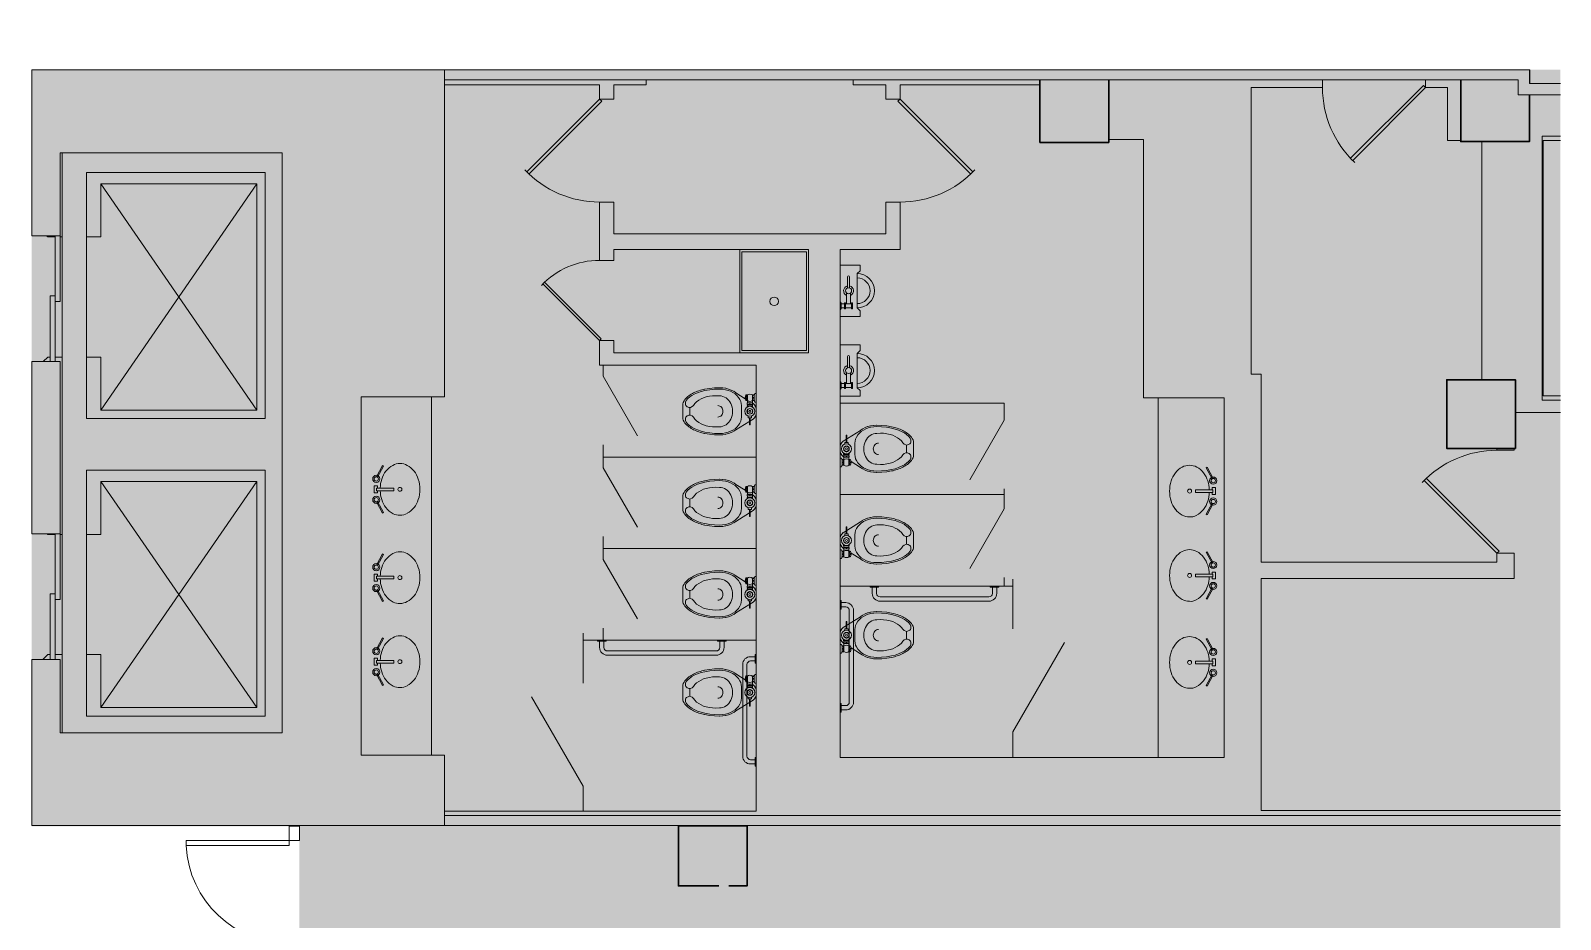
# Model space of a CAD drawing. Header units: inches. Extents: x 41 to 2397, y -2183 to 132.
# Drawn here: x 1855 to 2390, y -1649 to -1338 of the extents above; entities that cross this region are included whole.
import ezdxf

# ---------------------------------------------------------------- set-up
doc = ezdxf.new("R2010")
doc.units = ezdxf.units.IN
doc.header["$MEASUREMENT"] = 0
for name, color, linetype, lineweight in [('8260 Willow Oaks_dwg _2_', 8, 'Continuous', 9), ('A-COLS', 52, 'Continuous', 13), ('A-DETL-GENF', 92, 'Continuous', 9), ('A-DOOR', 31, 'Continuous', 9), ('A-DOOR-FRAM', 31, 'Continuous', 9), ('A-WALL', 113, 'Continuous', 13), ('A-WALL-PATT', 111, 'Continuous', 13), ('I-WALL', 2, 'Continuous', 9), ('LEVEL 07 BB', 250, 'Continuous', 9)]:
    doc.layers.add(name, color=color, linetype=linetype, lineweight=lineweight)

# ---------------------------------------------------------------- blocks, each defined once
blk = doc.blocks.new('Single-Flush - 36_ x 84_-2419494-New Construction - Partition Plan')
at = {"layer": 'A-DOOR', "color": 7, "lineweight": 20}
for p, q in [((16.25, 1.75), (16.25, 37.77)), ((18, 37.77), (16.25, 37.77)), ((18, 1.75), (18, 37.77)), ((18, 1.75), (16.25, 1.75))]:
    blk.add_line(p, q, dxfattribs=at)
at = {"layer": 'A-DOOR'}
blk.add_arc((18, 1.75), 36.07, 92.7812, 180, dxfattribs=at)
blk = doc.blocks.new('Walls 2 - Walls 1-2578234-New Construction - Partition Plan')
at = {"layer": 'A-WALL'}
h = blk.add_hatch(color=8, dxfattribs=at)
h.paths.add_polyline_path([(127.14, -1616.28), (271.41, -1616.28), (271.41, -1591.63), (242.28, -1591.63), (242.28, -1466.5), (271.41, -1466.5), (271.41, -1352.13), (127.14, -1352.13), (127.14, -1410.13), (137.14, -1410.13), (137.14, -1381.17), (214.64, -1381.17), (214.64, -1583.92), (137.14, -1583.92), (137.14, -1558.28), (127.14, -1558.28), (127.14, -1583.92)], flags=0)
h.paths.add_polyline_path([(137.14, -1514.28), (137.14, -1454.13), (127.14, -1454.13), (127.14, -1514.28), (127.64, -1514.28)], flags=0)
at = {"layer": 'A-WALL', "color": 7, "lineweight": 20}
for p, q in [((127.14, -1352.13), (127.14, -1410.13)), ((271.41, -1352.13), (127.14, -1352.13)), ((271.41, -1466.5), (271.41, -1352.13)), ((137.14, -1410.13), (137.14, -1381.17)), ((137.14, -1381.17), (214.64, -1381.17)), ((214.64, -1381.17), (214.64, -1583.92)), ((127.14, -1410.13), (137.14, -1410.13)), ((127.14, -1454.13), (127.14, -1514.28)), ((137.14, -1454.13), (127.14, -1454.13)), ((137.14, -1514.28), (137.14, -1454.13)), ((242.28, -1591.63), (242.28, -1466.5)), ((242.28, -1466.5), (271.41, -1466.5)), ((127.14, -1514.28), (137.14, -1514.28)), ((137.14, -1558.28), (127.14, -1558.28)), ((127.14, -1558.28), (127.14, -1616.28)), ((137.14, -1583.92), (137.14, -1558.28)), ((214.64, -1583.92), (137.14, -1583.92)), ((271.41, -1591.63), (242.28, -1591.63)), ((271.41, -1616.28), (271.41, -1591.63)), ((127.14, -1616.28), (271.41, -1616.28))]:
    blk.add_line(p, q, dxfattribs=at)
blk = doc.blocks.new('Sliding-2 panel - No Glass - 60_ x 84_ 2-2578987-New Construction - Partition Plan')
at = {"layer": 'A-DOOR', "lineweight": 13}
for points in [[(-22, 8.25), (1, 8.25), (1, 10), (-22, 10)], [(-1, 8.25), (-1, 6.5), (22, 6.5), (22, 8.25)]]:
    blk.add_hatch(color=8, dxfattribs=at).paths.add_polyline_path(points, flags=0)
at = {"layer": 'A-DOOR', "color": 7, "lineweight": 20}
for p, q in [((1, 10), (-22, 10)), ((-22, 10), (-22, 8.25)), ((-22, 8.25), (1, 8.25)), ((22, 8.25), (-1, 8.25)), ((-1, 8.25), (-1, 6.5)), ((-1, 6.5), (22, 6.5)), ((1, 8.25), (1, 10)), ((22, 6.5), (22, 8.25))]:
    blk.add_line(p, q, dxfattribs=at)
at = {"layer": 'A-DOOR-FRAM', "color": 7, "lineweight": 20}
for p, q in [((-22, 10), (-22, 8.25)), ((-22, 10), (-20, 10)), ((-22, 8.25), (-20, 8.25)), ((-1, 10), (1, 10)), ((-1, 8.25), (-1, 6.5)), ((-1, 8.25), (1, 8.25)), ((-1, 8.25), (1, 8.25)), ((-1, 6.5), (1, 6.5)), ((1, 10), (1, 8.25)), ((20, 8.25), (22, 8.25)), ((20, 6.5), (22, 6.5)), ((22, 8.25), (22, 6.5))]:
    blk.add_line(p, q, dxfattribs=at)
blk = doc.blocks.new('8260 Willow Oaks_dwg_8260_7th Floor_ARCH_BB_dwg_TOILET-1PLN-2427408-07 DEMO-2439549-New Construction - Partition Plan')
at = {"layer": 'LEVEL 07 BB'}
for p, q in [((1.12, 5.63), (0.66, 5.63)), ((1.27, 5.52), (1.27, 5)), ((3.37, 5.52), (3.37, 5)), ((3.69, 5.63), (3.49, 5.63)), ((8.77, 7.43), (7.96, 7.03)), ((9.65, 7.77), (8.81, 7.45)), ((10.68, 8.04), (9.7, 7.78)), ((11.74, 8.2), (10.73, 8.05)), ((12.79, 8.26), (11.78, 8.2)), ((14.56, 8.2), (12.83, 8.26)), ((16.3, 8.03), (14.6, 8.2)), ((18.03, 7.73), (16.33, 8.02)), ((0, 0.36), (0, -0.36)), ((1.38, 3.76), (0.63, 3.76)), ((1.12, 3.88), (0.66, 3.88)), ((1.12, 4.88), (0.75, 4.88)), ((1.12, 4.63), (0.75, 4.63)), ((1.27, 2.79), (1.14, 2.71)), ((1.27, 4.51), (1.27, 3.99)), ((1.38, 2.44), (1.38, 1.92)), ((2.25, 2.44), (2.25, 2.92)), ((3.6, 3.76), (3.11, 3.76)), ((3.11, 2.44), (3.11, 1.92)), ((3.37, 4.51), (3.37, 3.99)), ((3.86, 4.88), (3.49, 4.88)), ((3.86, 4.63), (3.49, 4.63)), ((3.69, 3.88), (3.49, 3.88)), ((23.27, 1.34), (23.27, -1.34)), ((25.69, 2), (25.69, -2)), ((2.13, -4.63), (2.13, -2.38)), ((2.36, -4.63), (2.36, -2.38)), ((8.77, -7.43), (7.96, -7.03)), ((9.65, -7.77), (8.81, -7.45)), ((10.68, -8.04), (9.7, -7.78)), ((11.74, -8.2), (10.73, -8.05)), ((12.79, -8.26), (11.78, -8.2)), ((14.56, -8.2), (12.83, -8.26)), ((16.3, -8.03), (14.6, -8.2)), ((18.03, -7.73), (16.33, -8.02))]:
    blk.add_line(p, q, dxfattribs=at)
at = {"layer": 'LEVEL 07 BB', "flags": 128}
for points in [[(0.49, 3.24), (0, 3.24), (0, 6.27), (0.49, 6.27)], [(1.38, 2.92), (1.38, 5.75), (0.63, 5.75)], [(3.6, 5.75), (3.11, 5.75), (3.11, 2.92)], [(7.9, 6.99), (7.15, 6.47), (3.84, 4.4)], [(3.23, 1.46), (3.23, 1.92), (1.27, 1.92), (1.27, 1.46)], [(13.4, -2), (13.05, -1.97), (12.73, -1.86), (12.42, -1.66), (12.16, -1.43), (11.93, -1.11), (11.78, -0.79), (11.67, -0.39), (11.64, -0.01), (11.67, 0.39), (11.78, 0.76), (11.93, 1.11), (12.16, 1.43), (12.42, 1.66), (12.73, 1.86), (13.05, 1.97), (13.4, 2)], [(7.9, -6.99), (7.15, -6.47), (1.14, -2.71)], [(2.85, -1.63), (2.85, -2.26), (1.64, -2.26), (1.64, -1.63)]]:
    blk.add_lwpolyline(points, dxfattribs=at)
for points in [[(20.83, 3.36), (20.11, 3.88), (19.27, 4.34), (18.41, 4.74), (17.48, 5.03), (16.39, 5.26), (15.24, 5.43), (14.11, 5.46), (12.82, 5.4), (12.24, 5.37), (11.67, 5.23), (11.12, 5), (10.57, 4.68), (10.08, 4.28), (9.62, 3.82), (9.22, 3.3), (8.9, 2.72), (8.64, 2.12), (8.47, 1.43), (8.32, 0.71), (8.3, -0.01), (8.32, -0.71), (8.47, -1.43), (8.64, -2.12), (8.9, -2.72), (9.22, -3.3), (9.62, -3.82), (10.08, -4.28), (10.57, -4.68), (11.12, -5), (11.67, -5.23), (12.24, -5.37), (12.82, -5.4), (14.11, -5.46), (15.24, -5.43), (16.39, -5.26), (17.48, -5.03), (18.41, -4.74), (19.27, -4.34), (20.11, -3.88), (20.83, -3.36), (21.43, -2.75), (21.98, -2.06), (22.41, -1.63), (22.96, -1.4), (23.27, -1.34), (23.56, -1.37), (23.85, -1.48), (24.14, -1.63), (24.37, -1.8), (24.57, -2.03), (24.69, -2.32), (24.77, -2.61), (24.77, -3.21), (24.54, -3.79), (23.94, -4.45), (23.25, -5.03), (22.5, -5.55), (21.72, -5.98), (20.48, -6.5), (19.24, -6.93), (17.95, -7.25), (16.25, -7.54), (14.55, -7.71), (12.82, -7.77), (11.81, -7.71), (10.8, -7.57), (9.82, -7.31), (8.99, -6.99), (8.18, -6.59), (7.43, -6.07), (6.77, -5.49), (6.22, -4.86), (5.73, -4.11), (5.44, -3.44), (5.27, -2.72), (5.19, -2), (5.19, 2), (5.27, 2.72), (5.44, 3.44), (5.73, 4.11), (6.22, 4.86), (6.77, 5.49), (7.43, 6.07), (8.18, 6.58), (8.99, 6.99), (9.82, 7.31), (10.8, 7.56), (11.81, 7.71), (12.82, 7.77), (14.55, 7.71), (16.25, 7.54), (17.95, 7.25), (19.24, 6.93), (20.48, 6.5), (21.72, 5.98), (22.5, 5.55), (23.25, 5.03), (23.94, 4.45), (24.54, 3.79), (24.77, 3.21), (24.77, 2.61), (24.69, 2.32), (24.57, 2.03), (24.37, 1.8), (24.14, 1.6), (23.85, 1.48), (23.56, 1.37), (23.27, 1.34), (22.96, 1.37), (22.41, 1.63), (21.98, 2.06), (21.43, 2.75)], [(1.27, 2.92), (1.27, 2.44), (3.23, 2.44), (3.23, 2.92)], [(3.11, 0.5), (3.11, -0.5), (2.25, -0.99), (1.38, -0.5), (1.38, 0.5), (2.25, 0.99)]]:
    blk.add_lwpolyline(points, close=True, dxfattribs=at)
at = {"layer": 'LEVEL 07 BB'}
for radius in [1.75, 1, 1, 0.342]:
    blk.add_circle((2.25, 0), radius, dxfattribs=at)
for centre, radius, start, end in [((-3.87, 4.75), 4.63, 340.9518, 19.1816), ((1.13, 5.5), 0.125, 8.121, 94.6236), ((2.25, 4.37), 1.62, 57.9207, 122.2727), ((3.49, 5.5), 0.125, 92.3462, 171.0544), ((1.74, 4.75), 2.12, 331.9954, 28.2508), ((14.84, -8.19), 16.24, 64.1556, 78.6488), ((17.89, -1.9), 9.25, 40.5133, 64.1928), ((3, 0.36), 3, 128.3918, 180), ((1.13, 5), 0.125, 264.6277, 0.3866), ((1.13, 4.5), 0.125, 4.5047, 94.9351), ((1.13, 4), 0.125, 264.9947, 356.2535), ((2.25, 5.12), 1.63, 237.5335, 302.2725), ((3.49, 5), 0.125, 179.5735, 267.2724), ((3.49, 4.5), 0.125, 92.5048, 175.033), ((3.49, 4), 0.125, 184.1317, 267.4594), ((22.46, 2), 3.24, 0.0542, 40.5871), ((3, -0.36), 3, 180, 231.6082), ((2, -2.38), 0.125, 1.3115, 95.9347), ((2.25, -4.63), 0.125, 179.869, 0.1386), ((2.5, -2.38), 0.125, 87.1853, 178.7499), ((17.89, 1.9), 9.25, 295.8096, 319.4909), ((22.46, -2), 3.24, 319.4248, 359.9615), ((14.84, 8.19), 16.24, 281.3518, 295.8458)]:
    blk.add_arc(centre, radius, start, end, dxfattribs=at)
blk = doc.blocks.new('8260 Willow Oaks_dwg_8260_7th Floor_ARCH_BB_dwg_GRAB BARS-2427409-07 DEMO-2439550-New Construction - Partition Plan')
at = {"layer": 'LEVEL 07 BB'}
for p, q in [((-54.75, 0.125), (-54.75, -2)), ((-53.25, 0.125), (-53.25, -2)), ((-12.75, -2), (-12.75, 0.125)), ((-11.25, -2), (-11.25, 0.125)), ((-52, -3.25), (-14, -3.25)), ((-52, -4.75), (-14, -4.75)), ((-0.375, -5.25), (-2, -5.25)), ((-4.75, -8), (-4.75, -40)), ((-3.25, -8), (-3.25, -40)), ((-0.375, -6.75), (-2, -6.75)), ((-2, -41.25), (-0.375, -41.25)), ((-2, -42.75), (-0.375, -42.75))]:
    blk.add_line(p, q, dxfattribs=at)
at = {"layer": 'LEVEL 07 BB', "flags": 128}
for points in [[(-52.5, 0.5), (-55.5, 0.5), (-55.5, 0.125), (-52.5, 0.125)], [(-13.5, 0.5), (-10.5, 0.5), (-10.5, 0.125), (-13.5, 0.125)], [(0, -4.5), (0, -7.5), (-0.375, -7.5), (-0.375, -4.5)], [(0, -43.5), (0, -40.5), (-0.375, -40.5), (-0.375, -43.5)]]:
    blk.add_lwpolyline(points, close=True, dxfattribs=at)
at = {"layer": 'LEVEL 07 BB'}
for centre, radius, start, end in [((-52, -2), 2.75, 180, 270), ((-52, -2), 1.25, 180, 270), ((-14, -2), 2.75, 270, 0), ((-14, -2), 1.25, 270, 0), ((-2, -8), 2.75, 90, 180), ((-2, -8), 1.25, 90, 180), ((-2, -40), 2.75, 180, 270), ((-2, -40), 1.25, 180, 270)]:
    blk.add_arc(centre, radius, start, end, dxfattribs=at)
blk = doc.blocks.new('8260 Willow Oaks_dwg_8260_7th Floor_ARCH_BB_dwg_DR-45-2427411-07 DEMO-2439552-New Construction - Partition Plan')
at = {"layer": 'LEVEL 07 BB', "flags": 128}
blk.add_lwpolyline([(0.707, 0.707), (0, 0), (0.021, -0.021), (0.728, 0.686)], dxfattribs=at)
at = {"layer": 'LEVEL 07 BB'}
blk.add_arc((0, 0), 1, 360, 46.5604, dxfattribs=at)
blk = doc.blocks.new('8260 Willow Oaks_dwg_8260_7th Floor_ARCH_BB_dwg_DR-45-2427410-07 DEMO-V1-New Construction - Partition Plan')
at = {"layer": 'LEVEL 07 BB', "flags": 128}
blk.add_lwpolyline([(0.707, 0.707), (0, 0), (0.021, -0.021), (0.728, 0.686)], dxfattribs=at)
at = {"layer": 'LEVEL 07 BB'}
blk.add_arc((0, 0), 1, 360, 46.5604, dxfattribs=at)
blk = doc.blocks.new('8260 Willow Oaks_dwg_8260_7th Floor_ARCH_BB_dwg_SINK BOWL-2427412-07 DEMO-2439554-New Construction - Partition Plan')
at = {"layer": 'LEVEL 07 BB', "flags": 128}
for points in [[(-4.26, 3.64), (-8.13, 5.73), (-8.31, 5.4), (-4.4, 3.29)], [(4.4, 3.29), (8.31, 5.4), (8.13, 5.73), (4.26, 3.64)], [(-0.48, 3.67), (-1.21, 3.67), (-1.21, 2.47), (0, 2.47), (1.21, 2.47), (1.21, 3.67), (0.47, 3.67)]]:
    blk.add_lwpolyline(points, dxfattribs=at)
blk.add_lwpolyline([(0.47, 9.43), (-0.48, 9.43), (-0.48, 3.36), (0.47, 3.36)], close=True, dxfattribs=at)
at = {"layer": 'LEVEL 07 BB'}
for centre, radius in [((0, 11.49), 0.687), ((-3.65, 3.25), 1.25), ((-3.65, 3.25), 0.752), ((3.65, 3.25), 1.25), ((3.65, 3.25), 0.752)]:
    blk.add_circle(centre, radius, dxfattribs=at)
for centre, radius, start, end in [((-1.88, 10.6), 7.38, 127.5686, 151.6985), ((-0.75, 9.12), 9.25, 107.6732, 127.5686), ((0, 6.79), 11.7, 90, 107.6732), ((0, 6.79), 11.7, 72.3268, 90), ((0.74, 9.12), 9.25, 52.4314, 72.3268), ((1.88, 10.6), 7.38, 28.3015, 52.4314), ((-4.76, 11.19), 4.29, 175.2821, 208.3015), ((-3.63, 11.54), 5.4, 151.6985, 180), ((3.63, 11.54), 5.4, 360, 28.3015), ((3.63, 11.54), 5.4, 331.6985, 0), ((-1.55, 12.91), 7.93, 208.3015, 232.4314), ((-0.75, 13.96), 9.25, 232.4314, 252.3268), ((0.74, 13.96), 9.25, 287.6732, 307.5686), ((1.88, 12.48), 7.38, 307.5686, 331.6985), ((0, 16.3), 11.7, 252.3268, 267.6739), ((0, 16.3), 11.7, 272.3316, 287.6732)]:
    blk.add_arc(centre, radius, start, end, dxfattribs=at)
blk = doc.blocks.new('8260 Willow Oaks_dwg_8260_7th Floor_ARCH_BB_dwg_SINK BOWL-2427413-07 DEMO-2439555-New Construction - Partition Plan')
at = {"layer": 'LEVEL 07 BB', "flags": 128}
for points in [[(-4.26, 3.64), (-8.13, 5.73), (-8.31, 5.4), (-4.4, 3.29)], [(4.4, 3.29), (8.31, 5.4), (8.13, 5.73), (4.26, 3.64)], [(-0.48, 3.67), (-1.21, 3.67), (-1.21, 2.47), (0, 2.47), (1.21, 2.47), (1.21, 3.67), (0.47, 3.67)]]:
    blk.add_lwpolyline(points, dxfattribs=at)
blk.add_lwpolyline([(0.47, 9.43), (-0.48, 9.43), (-0.48, 3.36), (0.47, 3.36)], close=True, dxfattribs=at)
at = {"layer": 'LEVEL 07 BB'}
for centre, radius in [((0, 11.49), 0.687), ((-3.65, 3.25), 1.25), ((-3.65, 3.25), 0.752), ((3.65, 3.25), 1.25), ((3.65, 3.25), 0.752)]:
    blk.add_circle(centre, radius, dxfattribs=at)
for centre, radius, start, end in [((-1.88, 10.6), 7.38, 127.5686, 151.6985), ((-0.75, 9.12), 9.25, 107.6732, 127.5686), ((0, 6.79), 11.7, 90, 107.6732), ((0, 6.79), 11.7, 72.3268, 90), ((0.74, 9.12), 9.25, 52.4314, 72.3268), ((1.88, 10.6), 7.38, 28.3015, 52.4314), ((-4.76, 11.19), 4.29, 175.2821, 208.3015), ((-3.63, 11.54), 5.4, 151.6985, 180), ((3.63, 11.54), 5.4, 360, 28.3015), ((3.63, 11.54), 5.4, 331.6985, 0), ((-1.55, 12.91), 7.93, 208.3015, 232.4314), ((-0.75, 13.96), 9.25, 232.4314, 252.3268), ((0.74, 13.96), 9.25, 287.6732, 307.5686), ((1.88, 12.48), 7.38, 307.5686, 331.6985), ((0, 16.3), 11.7, 252.3268, 267.6739), ((0, 16.3), 11.7, 272.3316, 287.6732)]:
    blk.add_arc(centre, radius, start, end, dxfattribs=at)
blk = doc.blocks.new('8260 Willow Oaks_dwg_8260_7th Floor_ARCH_BB_dwg_WCLOSW1T-2427414-07 DEMO-2439556-New Construction - Partition Plan')
at = {"layer": 'LEVEL 07 BB'}
for p, q in [((3.85, 0), (6.65, 0)), ((-0.98, -2.6501), (-4.9, -2.6501)), ((-4.9, -3.35), (-0.98, -3.35)), ((0.773, -2.3), (4.55, -2.3)), ((4.55, -3.7), (0.784, -3.7)), ((4.2, -0.35), (6.3, -0.35)), ((4.55, -0.35), (4.55, -1.6)), ((4.55, -1.95), (4.55, -4.05)), ((5.95, -1.6), (5.95, -0.35)), ((5.95, -4.05), (5.95, -1.95))]:
    blk.add_line(p, q, dxfattribs=at)
at = {"layer": 'LEVEL 07 BB', "flags": 128}
for points in [[(9, -7), (9, 0), (-9, 0), (-9, -7), (-7, -7), (-6, -6), (6, -6), (7, -7)], [(4.2, -1.6), (4.2, -1.95), (6.3, -1.95), (6.3, -1.6)], [(4.2, -4.05), (4.2, -4.4001), (6.3, -4.4001), (6.3, -4.05)]]:
    blk.add_lwpolyline(points, close=True, dxfattribs=at)
at = {"layer": 'LEVEL 07 BB'}
blk.add_circle((0, -3), 1.05, dxfattribs=at)
for centre, radius, start, end in [((4.215, 0.0154), 0.3657, 182.4084, 267.5916), ((6.285, 0.0154), 0.3657, 272.4084, 357.5916), ((-4.9, -3), 0.35, 90, 270), ((0, -3), 1.75, 22.85047, 168.577), ((0, -3), 1.75, 191.8763, 336.5863), ((0, -6), 6, 180, 360), ((0, -6), 4.5, 180, 360)]:
    blk.add_arc(centre, radius, start, end, dxfattribs=at)
blk = doc.blocks.new('8260 Willow Oaks_dwg_8260_7th Floor_ARCH_BB_dwg_GRAB BARS-2427415-07 DEMO-2439557-New Construction - Partition Plan')
at = {"layer": 'LEVEL 07 BB'}
for p, q in [((-54.75, 0.125), (-54.75, -2)), ((-53.25, 0.125), (-53.25, -2)), ((-12.75, -2), (-12.75, 0.125)), ((-11.25, -2), (-11.25, 0.125)), ((-52, -3.25), (-14, -3.25)), ((-52, -4.75), (-14, -4.75)), ((-0.375, -5.25), (-2, -5.25)), ((-4.75, -8), (-4.75, -40)), ((-3.25, -8), (-3.25, -40)), ((-0.375, -6.75), (-2, -6.75)), ((-2, -41.25), (-0.375, -41.25)), ((-2, -42.75), (-0.375, -42.75))]:
    blk.add_line(p, q, dxfattribs=at)
at = {"layer": 'LEVEL 07 BB', "flags": 128}
for points in [[(-52.5, 0.5), (-55.5, 0.5), (-55.5, 0.125), (-52.5, 0.125)], [(-13.5, 0.5), (-10.5, 0.5), (-10.5, 0.125), (-13.5, 0.125)], [(0, -4.5), (0, -7.5), (-0.375, -7.5), (-0.375, -4.5)], [(0, -43.5), (0, -40.5), (-0.375, -40.5), (-0.375, -43.5)]]:
    blk.add_lwpolyline(points, close=True, dxfattribs=at)
at = {"layer": 'LEVEL 07 BB'}
for centre, radius, start, end in [((-52, -2), 2.75, 180, 270), ((-52, -2), 1.25, 180, 270), ((-14, -2), 2.75, 270, 0), ((-14, -2), 1.25, 270, 0), ((-2, -8), 2.75, 90, 180), ((-2, -8), 1.25, 90, 180), ((-2, -40), 2.75, 180, 270), ((-2, -40), 1.25, 180, 270)]:
    blk.add_arc(centre, radius, start, end, dxfattribs=at)
blk = doc.blocks.new('8260 Willow Oaks_dwg _2_-2439531-New Construction - Partition Plan')
at = {"layer": 'A-COLS', "lineweight": 9}
for points in [[(33522.59, 9210.56), (33546.59, 9210.56), (33546.59, 9232.45), (33522.59, 9232.45), (33522.59, 9227.17)], [(33664.71, 9103.61), (33688.71, 9103.61), (33688.71, 9127.61), (33664.71, 9127.61), (33664.71, 9121.57)]]:
    blk.add_hatch(color=250, dxfattribs=at).paths.add_polyline_path(points, flags=0)
at = {"layer": 'A-WALL', "lineweight": 9}
blk.add_hatch(color=250, dxfattribs=at).paths.add_polyline_path([(33396.26, 8950.71), (33420.26, 8950.71), (33420.26, 8971.54), (33396.26, 8971.54), (33396.26, 8965.54)], flags=0)
at = {"layer": 'A-WALL-PATT', "lineweight": 9}
for points in [[(33693.59, 9210.86), (33693.59, 9227.17), (33689.59, 9227.17), (33689.59, 9232.45), (33669.59, 9232.45), (33669.59, 9210.86), (33689.59, 9210.86)], [(33704.41, 8971.54), (33704.41, 8971.79), (33174.56, 8971.79), (33174.56, 8971.54), (33437.62, 8971.54)]]:
    blk.add_hatch(color=250, dxfattribs=at).paths.add_polyline_path(points, flags=0)
at = {"layer": 'A-COLS', "color": 10, "lineweight": 30}
blk.add_line((33546.59, 9210.56), (33546.59, 9232.45), dxfattribs=at)
at = {"layer": 'A-COLS', "color": 10, "lineweight": 30, "flags": 128}
blk.add_lwpolyline([(33522.59, 9232.45), (33522.59, 9210.56), (33546.59, 9210.56)], dxfattribs=at)
blk.add_lwpolyline([(33688.71, 9103.61), (33688.71, 9127.61), (33664.71, 9127.61), (33664.71, 9103.61)], close=True, dxfattribs=at)
at = {"layer": 'A-WALL', "color": 7, "lineweight": 20}
blk.add_line((33420.26, 8971.54), (33396.26, 8971.54), dxfattribs=at)
at = {"layer": 'A-WALL', "color": 10, "lineweight": 30, "flags": 128}
for points in [[(33669.59, 9232.45), (33669.59, 9210.86), (33693.59, 9210.86), (33693.59, 9227.17)], [(33396.26, 8971.54), (33396.26, 8950.71), (33410.44, 8950.71)], [(33413.94, 8950.71), (33420.26, 8950.71), (33420.26, 8971.54)]]:
    blk.add_lwpolyline(points, dxfattribs=at)
at = {"layer": 'LEVEL 07 BB'}
for p, q in [((33676.98, 9210.86), (33676.98, 9127.61)), ((33180.96, 9206.91), (33180.96, 9177.53)), ((33189.46, 9177.53), (33189.46, 9135.53)), ((33417.73, 9137.07), (33417.73, 9173.07)), ((33180.96, 9135.53), (33180.96, 9073.53)), ((33309.98, 9121.57), (33309.98, 8996.45)), ((33563.85, 9121.32), (33563.85, 8995.57)), ((33688.71, 9116.2), (33704.41, 9116.2)), ((33423.48, 9100.57), (33369.98, 9100.57)), ((33510.1, 9087.45), (33452.73, 9087.45)), ((33189.46, 9073.53), (33189.46, 9031.53)), ((33423.48, 9068.57), (33369.98, 9068.57)), ((33513.1, 9055.45), (33452.73, 9055.45)), ((33510.1, 9058.45), (33510.1, 9055.45)), ((33513.1, 9057.95), (33513.1, 9040.57)), ((33362.98, 9039.07), (33362.98, 9021.57)), ((33369.98, 9040.82), (33369.98, 9036.57)), ((33423.48, 9036.57), (33362.98, 9036.57)), ((33180.96, 9031.53), (33180.96, 9004.16))]:
    blk.add_line(p, q, dxfattribs=at)
at = {"layer": 'LEVEL 07 BB', "flags": 128}
for points in [[(33693.67, 9231.17), (33693.67, 9235.95), (33693.59, 9235.95)], [(33385.04, 9232.45), (33385.04, 9230.7), (33373.73, 9230.7), (33373.73, 9225.7), (33368.73, 9225.7), (33368.73, 9230.7), (33314.6, 9230.7)], [(33522.59, 9230.7), (33473.73, 9230.7), (33473.73, 9225.7), (33468.73, 9225.7), (33468.73, 9230.7), (33457.29, 9230.7), (33457.29, 9232.45)], [(33621.29, 9232.45), (33621.29, 9229.7), (33596.35, 9229.7), (33596.35, 9129.57), (33599.85, 9129.57), (33599.85, 9063.82), (33682.23, 9063.82), (33682.23, 9066.95), (33688.23, 9066.95), (33688.23, 9058.2), (33599.85, 9058.2), (33599.85, 8977.07), (33704.41, 8977.07)], [(33657.29, 9232.45), (33657.29, 9229.7), (33664.98, 9229.7), (33664.98, 9211.2), (33669.59, 9211.2)], [(33314.6, 8976.82), (33423.48, 8976.82), (33423.48, 9132.7), (33368.73, 9132.7), (33368.73, 9141.32), (33373.73, 9141.32), (33373.73, 9137.07), (33441.73, 9137.07), (33441.73, 9173.07), (33373.73, 9173.07), (33373.73, 9169.32), (33368.73, 9169.32), (33368.73, 9189.7), (33373.73, 9189.7), (33373.73, 9178.57), (33468.73, 9178.57), (33468.73, 9189.7), (33473.73, 9189.7), (33473.73, 9173.07), (33452.73, 9173.07), (33452.73, 8995.57), (33586.98, 8995.57), (33586.98, 9121.32), (33558.73, 9121.32), (33558.73, 9211.57), (33546.59, 9211.57)], [(33704.41, 9120.45), (33697.98, 9120.45), (33697.98, 9212.7), (33704.41, 9212.7)], [(33704.41, 9121.95), (33698.35, 9121.95), (33698.35, 9211.2), (33704.41, 9211.2)], [(33194.46, 9196.03), (33194.46, 9177.53), (33189.46, 9177.53), (33189.46, 9200.03), (33251.96, 9200.03), (33251.96, 9114.03), (33189.46, 9114.03), (33189.46, 9135.53), (33194.46, 9135.53), (33194.46, 9117.03)], [(33248.96, 9117.03), (33248.96, 9196.03), (33194.46, 9117.03), (33248.96, 9117.03), (33194.46, 9196.03), (33248.96, 9196.03)], [(33178.59, 9177.53), (33175.96, 9177.53), (33175.55, 9177.95)], [(33178.59, 9135.53), (33180.96, 9135.53), (33180.96, 9177.53), (33180.34, 9177.53)], [(33174.38, 9133.95), (33175.96, 9135.53), (33176.84, 9135.53)], [(33369.98, 9132.7), (33369.98, 9128.82), (33381.98, 9108.04)], [(33498.1, 9092.66), (33510.1, 9113.45), (33510.1, 9119.45), (33452.73, 9119.45)], [(33369.98, 9104.82), (33369.98, 9096.82), (33381.98, 9076.04)], [(33682.23, 9103.61), (33682.23, 9102.95), (33688.23, 9102.95), (33688.23, 9103.61)], [(33194.46, 9092.03), (33194.46, 9073.53), (33189.46, 9073.53), (33189.46, 9096.03), (33251.96, 9096.03), (33251.96, 9010.03), (33189.46, 9010.03), (33189.46, 9031.53), (33194.46, 9031.53), (33194.46, 9013.03)], [(33248.96, 9013.03), (33248.96, 9092.03), (33194.46, 9013.03), (33248.96, 9013.03), (33194.46, 9092.03), (33248.96, 9092.03)], [(33510.1, 9089.45), (33510.1, 9082.45), (33498.1, 9061.66)], [(33178.59, 9073.53), (33175.96, 9073.53), (33175.71, 9073.79)], [(33178.59, 9031.53), (33180.96, 9031.53), (33180.96, 9073.53), (33180.34, 9073.53)], [(33369.98, 9072.82), (33369.98, 9064.82), (33381.98, 9044.04)], [(33531.1, 9035.75), (33513.1, 9004.57), (33513.1, 8995.57)], [(33174.22, 9029.79), (33175.96, 9031.53), (33176.84, 9031.53)], [(33344.98, 9016.75), (33362.98, 8985.57), (33362.98, 8976.82)]]:
    blk.add_lwpolyline(points, dxfattribs=at)
blk.add_lwpolyline([(33418.48, 9172.32), (33418.48, 9137.82), (33440.98, 9137.82), (33440.98, 9172.32)], close=True, dxfattribs=at)
at = {"layer": 'LEVEL 07 BB'}
blk.add_circle((33429.73, 9155.01), 1.5, dxfattribs=at)
for p, xscale, yscale, zscale, rotation in [((33657.29, 9229.7), 35.99999999998933, 35.99999999998933, 35.99999999998933, 180), ((33473.73, 9225.7), 36.00000000000066, 36.00000000000066, 36.00000000000066, 270), ((33368.73, 9141.32), 27.99999999999769, 27.99999999999769, 27.99999999999769, 89.99999999999999), ((33682.23, 9066.95), 35.99999999998935, 35.99999999998935, 35.99999999998935, 89.99999999999999)]:
    blk.add_blockref('8260 Willow Oaks_dwg_8260_7th Floor_ARCH_BB_dwg_DR-45-2427411-07 DEMO-2439552-New Construction - Partition Plan', p, dxfattribs=dict(xscale=xscale, yscale=yscale, zscale=zscale, rotation=rotation))
at = {"extrusion": (0, 0, -1), "xscale": 36.00000000000066, "yscale": 36.00000000000066, "zscale": -36.00000000000066, "rotation": 270}
blk.add_blockref('8260 Willow Oaks_dwg_8260_7th Floor_ARCH_BB_dwg_DR-45-2427410-07 DEMO-V1-New Construction - Partition Plan', (-33368.73, 9225.7), dxfattribs=at)
at = {"extrusion": (0, 0, -1), "zscale": -1}
for name, p, rotation in [('8260 Willow Oaks_dwg_8260_7th Floor_ARCH_BB_dwg_WCLOSW1T-2427414-07 DEMO-2439556-New Construction - Partition Plan', (-33452.73, 9158.7), 270), ('8260 Willow Oaks_dwg_8260_7th Floor_ARCH_BB_dwg_WCLOSW1T-2427414-07 DEMO-2439556-New Construction - Partition Plan', (-33452.73, 9130.82), 270), ('8260 Willow Oaks_dwg_8260_7th Floor_ARCH_BB_dwg_TOILET-1PLN-2427408-07 DEMO-2439549-New Construction - Partition Plan', (-33452.73, 9103.45), 180), ('8260 Willow Oaks_dwg_8260_7th Floor_ARCH_BB_dwg_SINK BOWL-2427412-07 DEMO-2439554-New Construction - Partition Plan', (-33287.47, 9089.3), 90.00000000000001), ('8260 Willow Oaks_dwg_8260_7th Floor_ARCH_BB_dwg_TOILET-1PLN-2427408-07 DEMO-2439549-New Construction - Partition Plan', (-33452.73, 9071.45), 180), ('8260 Willow Oaks_dwg_8260_7th Floor_ARCH_BB_dwg_SINK BOWL-2427412-07 DEMO-2439554-New Construction - Partition Plan', (-33287.47, 9058.45), 90.00000000000001), ('8260 Willow Oaks_dwg_8260_7th Floor_ARCH_BB_dwg_TOILET-1PLN-2427408-07 DEMO-2439549-New Construction - Partition Plan', (-33452.73, 9038.32), 180), ('8260 Willow Oaks_dwg_8260_7th Floor_ARCH_BB_dwg_SINK BOWL-2427412-07 DEMO-2439554-New Construction - Partition Plan', (-33287.47, 9029.07), 90.00000000000001)]:
    blk.add_blockref(name, p, dxfattribs=dict(at, rotation=rotation))
for name, p in [('8260 Willow Oaks_dwg_8260_7th Floor_ARCH_BB_dwg_TOILET-1PLN-2427408-07 DEMO-2439549-New Construction - Partition Plan', (-33423.48, 9116.57)), ('8260 Willow Oaks_dwg_8260_7th Floor_ARCH_BB_dwg_TOILET-1PLN-2427408-07 DEMO-2439549-New Construction - Partition Plan', (-33423.48, 9084.57)), ('8260 Willow Oaks_dwg_8260_7th Floor_ARCH_BB_dwg_TOILET-1PLN-2427408-07 DEMO-2439549-New Construction - Partition Plan', (-33423.48, 9052.57)), ('8260 Willow Oaks_dwg_8260_7th Floor_ARCH_BB_dwg_GRAB BARS-2427415-07 DEMO-2439557-New Construction - Partition Plan', (-33452.73, 9054.95)), ('8260 Willow Oaks_dwg_8260_7th Floor_ARCH_BB_dwg_TOILET-1PLN-2427408-07 DEMO-2439549-New Construction - Partition Plan', (-33423.48, 9018.32))]:
    blk.add_blockref(name, p, dxfattribs=at)
at = {"rotation": 89.99999999999999}
for p in [(33586.36, 9088.7), (33586.36, 9059.2), (33586.36, 9028.82)]:
    blk.add_blockref('8260 Willow Oaks_dwg_8260_7th Floor_ARCH_BB_dwg_SINK BOWL-2427413-07 DEMO-2439555-New Construction - Partition Plan', p, dxfattribs=at)
blk.add_blockref('8260 Willow Oaks_dwg_8260_7th Floor_ARCH_BB_dwg_GRAB BARS-2427409-07 DEMO-2439550-New Construction - Partition Plan', (33423.48, 9036.07))

msp = doc.modelspace()

# ---------------------------------------------------------------- hatches: boundary and pattern name
at = {"layer": 'A-DETL-GENF'}
h = msp.add_hatch(color=9, dxfattribs=at)
h.paths.add_polyline_path([(2122.96, -2183.28), (2184.91, -2183.28), (2220.61, -2147.59), (2226.31, -2153.29), (2389.74, -2153.29), (2389.74, -1616.53), (2105.59, -1616.53), (2105.59, -1637.37), (2081.59, -1637.37), (2081.59, -1616.53), (1949.18, -1616.53), (1949.18, -2113.67), (1984.04, -2113.67), (1984.04, -2137.69), (1978.2, -2143.52), (1975.35, -2140.67), (1969.54, -2140.67), (1969.56, -2142.65), (2010.19, -2183.28)], flags=0)
h.paths.add_polyline_path([(2230.65, -2142.74), (2206.65, -2142.74), (2206.65, -2118.74), (2230.65, -2118.74), (2230.65, -2133.42)], flags=0)
h.paths.add_polyline_path([(1943.18, -1292.13), (2389.74, -1292.13), (2389.74, -814.79), (1078.02, -814.79), (1078.07, -1292.13), (1856.18, -1292.13)], flags=0)
h.paths.add_polyline_path([(2209.59, -854.62), (2207.01, -854.62), (2207.01, -854.48), (2209.59, -854.48), (2209.59, -830.73), (2230.59, -830.73), (2230.59, -830.62), (2231.01, -830.62), (2231.01, -854.62), (2230.59, -854.62)], flags=0)
h.paths.add_polyline_path([(1151.15, -853.79), (1121.27, -853.79), (1121.27, -820.29), (1151.15, -820.29), (1151.15, -837.76)], flags=0)
h.paths.add_polyline_path([(1973.88, -849.92), (1953.01, -849.92), (1953.01, -826.5), (1973.88, -826.5)], flags=0)
h.paths.add_polyline_path([(1618.13, -845.19), (1618.13, -821.69), (1617.21, -821.69), (1617.21, -821.37), (1641.21, -821.37), (1641.21, -821.69), (1641.13, -821.69), (1641.13, -845.19)], flags=0)
h.paths.add_polyline_path([(1388.17, -844.44), (1366.38, -844.44), (1366.38, -821.37), (1388.17, -821.37), (1388.17, -821.69)], flags=0)
h = msp.add_hatch(color=9, dxfattribs=at)
h.paths.add_polyline_path([(1859.9, -1616.53), (1859.9, -1616.28), (1855.68, -1616.28), (1855.68, -1616.53), (1859.18, -1616.53)], flags=0)
h.paths.add_polyline_path([(2389.74, -1612.78), (2389.74, -1360.91), (2378.93, -1360.91), (2378.93, -1377.21), (2354.93, -1377.21), (2354.93, -1355.63), (2231.93, -1355.63), (2231.93, -1377.51), (2207.93, -1377.51), (2207.93, -1355.63), (1999.94, -1355.63), (1999.94, -1466.5), (1970.82, -1466.5), (1970.82, -1591.63), (1999.94, -1591.63), (1999.94, -1612.78), (2122.96, -1612.78)], flags=0)
h.paths.add_polyline_path([(1431.02, -1612.53), (1587.57, -1612.53), (1587.57, -1524.88), (1631.19, -1524.88), (1631.19, -1376.5), (1616.94, -1376.5), (1616.94, -1355.63), (1458.05, -1355.63), (1458.05, -1360.66), (1380.55, -1360.66), (1380.55, -1355.63), (1273.05, -1355.63), (1273.05, -1612.53), (1365.66, -1612.53), (1365.66, -1593.37), (1389.66, -1593.37), (1389.66, -1612.53), (1427.52, -1612.53)], flags=0)
h.paths.add_polyline_path([(1726.43, -1583.92), (1726.43, -1535.28), (1728.18, -1535.28), (1728.18, -1514.28), (1726.43, -1514.28), (1726.43, -1431.13), (1728.18, -1431.13), (1728.18, -1410.13), (1726.43, -1410.13), (1726.43, -1381.17), (1648.93, -1381.17), (1648.93, -1583.92), (1679.2, -1583.92)], flags=0)
h.paths.add_polyline_path([(1943.18, -1583.92), (1943.18, -1381.17), (1865.68, -1381.17), (1865.68, -1433.13), (1863.93, -1433.13), (1863.93, -1454.13), (1865.68, -1454.13), (1865.68, -1537.28), (1863.93, -1537.28), (1863.93, -1558.28), (1865.68, -1558.28), (1865.68, -1583.92)], flags=0)
h.paths.add_polyline_path([(1269.55, -1582.05), (1269.55, -1472.84), (1269.68, -1472.84), (1269.68, -1447.84), (1269.55, -1447.83), (1269.55, -1355.63), (1272.93, -1355.63), (1272.93, -1352.13), (1269.43, -1352.13), (1269.43, -1582.05)], flags=0)
h.paths.add_polyline_path([(1862.18, -1558.28), (1862.18, -1535.28), (1863.93, -1535.28), (1863.93, -1514.28), (1855.68, -1514.28), (1855.68, -1558.28), (1856.18, -1558.28)], flags=0)
h.paths.add_polyline_path([(1729.93, -1558.28), (1736.43, -1558.28), (1736.43, -1514.28), (1729.93, -1514.28), (1729.93, -1537.28), (1728.18, -1537.28), (1728.18, -1558.28)], flags=0)
h.paths.add_polyline_path([(2350.05, -1484.46), (2350.05, -1460.46), (2374.05, -1460.46), (2374.05, -1484.46)], flags=0)
h.paths.add_polyline_path([(1495.3, -1484.37), (1495.3, -1460.37), (1519.3, -1460.37), (1519.3, -1484.37), (1503.22, -1484.37)], flags=0)
h.paths.add_polyline_path([(1729.93, -1454.13), (1736.43, -1454.13), (1736.43, -1410.13), (1729.93, -1410.13), (1729.93, -1433.13), (1728.18, -1433.13), (1728.18, -1454.13)], flags=0)
h.paths.add_polyline_path([(1855.68, -1454.13), (1862.18, -1454.13), (1862.18, -1431.13), (1863.93, -1431.13), (1863.93, -1410.13), (1855.68, -1410.13)], flags=0)
h.paths.add_polyline_path([(1406.01, -1445.55), (1402.76, -1445), (1406.01, -1444.46)], flags=0)
h.paths.add_polyline_path([(1380.27, -1445.55), (1380.27, -1444.46), (1383.52, -1445)], flags=0)
h.paths.add_polyline_path([(1442.25, -1397.05), (1442.25, -1395.96), (1445.5, -1396.5)], flags=0)
h.paths.add_polyline_path([(1384.05, -1357.16), (1454.55, -1357.16), (1454.55, -1355.63), (1384.05, -1355.63)], flags=0)
h.paths.add_polyline_path([(2389.74, -1356.91), (2389.74, -1352.13), (2378.93, -1352.13), (2378.93, -1356.91)], flags=0)
at = {"layer": 'A-WALL-PATT'}
for points in [[(1999.94, -1355.63), (2374.93, -1355.63), (2374.93, -1352.13), (1999.94, -1352.13)], [(2378.93, -1360.91), (2378.93, -1352.13), (2374.93, -1352.13), (2374.93, -1360.91)], [(2389.74, -1360.91), (2389.74, -1356.91), (2378.93, -1356.91), (2378.93, -1360.91)], [(2389.74, -1616.28), (2389.74, -1612.78), (1999.94, -1612.78), (1999.94, -1616.28), (2122.96, -1616.28)]]:
    msp.add_hatch(color=8, dxfattribs=at).paths.add_polyline_path(points, flags=0)

# ---------------------------------------------------------------- linework, layer by layer
at = {"layer": 'A-WALL', "color": 7, "lineweight": 20}
for p, q in [((2378.93, -1352.13), (2374.93, -1352.13)), ((2378.93, -1356.91), (2378.93, -1352.13)), ((2374.93, -1355.63), (2374.93, -1360.91)), ((2389.74, -1356.91), (2378.93, -1356.91)), ((2374.93, -1360.91), (2389.74, -1360.91))]:
    msp.add_line(p, q, dxfattribs=at)
at = {"layer": 'I-WALL', "color": 7, "lineweight": 20}
for p, q in [((2374.93, -1352.13), (1999.94, -1352.13)), ((1999.94, -1352.13), (1999.94, -1355.63)), ((1999.94, -1355.63), (2374.93, -1355.63)), ((2389.74, -1612.78), (1999.94, -1612.78)), ((1999.94, -1612.78), (1999.94, -1616.28)), ((1949.18, -1616.53), (1945.68, -1616.53)), ((1945.68, -1616.53), (1945.68, -1621.53)), ((1949.18, -1621.53), (1949.18, -1616.53)), ((1999.94, -1616.28), (2389.74, -1616.28)), ((1945.68, -1621.53), (1949.18, -1621.53))]:
    msp.add_line(p, q, dxfattribs=at)

# ---------------------------------------------------------------- block references
at = {"layer": '8260 Willow Oaks_dwg _2_', "color": 250}
msp.add_blockref('8260 Willow Oaks_dwg _2_-2439531-New Construction - Partition Plan', (-31314.66, -10588.08), dxfattribs=at)
at = {"layer": 'A-DOOR', "lineweight": 13}
for name, p, rotation in [('Sliding-2 panel - No Glass - 60_ x 84_ 2-2578987-New Construction - Partition Plan', (1855.68, -1432.13), 270.0000000000001), ('Sliding-2 panel - No Glass - 60_ x 84_ 2-2578987-New Construction - Partition Plan', (1855.68, -1536.28), 270.0000000000001), ('Single-Flush - 36_ x 84_-2419494-New Construction - Partition Plan', (1947.43, -1639.53), 89.99999999999991)]:
    msp.add_blockref(name, p, dxfattribs=dict(at, rotation=rotation))
at = {"layer": 'A-WALL'}
msp.add_blockref('Walls 2 - Walls 1-2578234-New Construction - Partition Plan', (1728.53, 0), dxfattribs=at)

doc.saveas('drawing.dxf')
